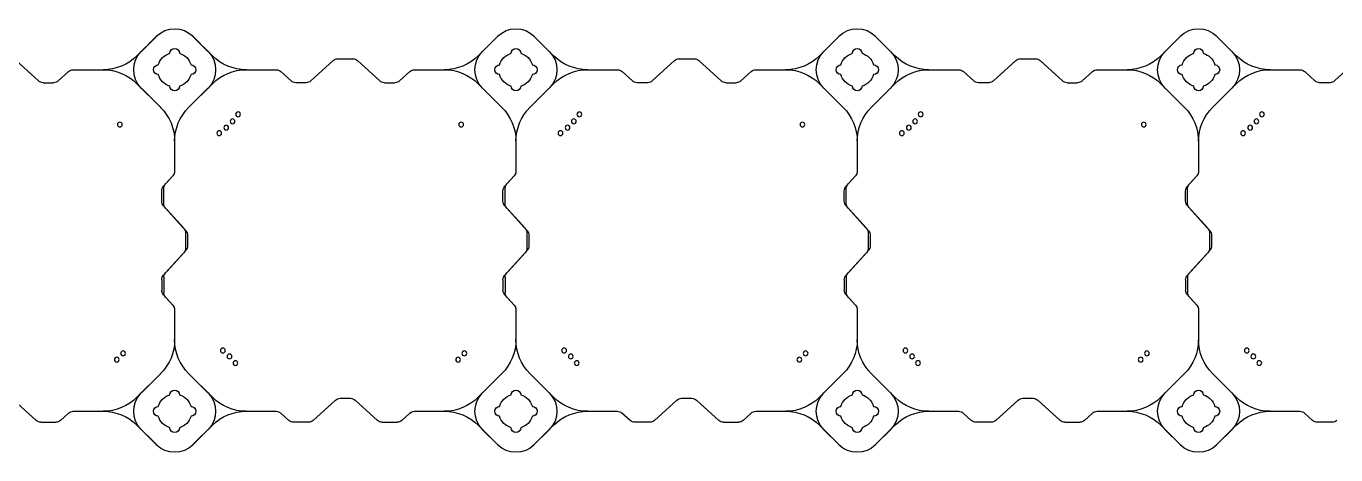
# Model space of a CAD drawing. Header units: millimetres. Extents: x -1612139 to -1260738, y 1141106 to 1536160.
# Drawn here: x -1308431 to -1306512, y 1185867 to 1186495 of the extents above; entities that cross this region are included whole.
import ezdxf

# ---------------------------------------------------------------- set-up
doc = ezdxf.new("R2010")
doc.units = ezdxf.units.MM
doc.header["$LTSCALE"] = 10
doc.layers.get('0').update_dxf_attribs({"linetype": 'CONTINUOUS'})
doc.layers.add('W-FLOAT_BOWL浮筒', color=253, linetype='CONTINUOUS')

# ---------------------------------------------------------------- blocks, each defined once
blk = doc.blocks.new('橙色')
at = {"layer": 'W-FLOAT_BOWL浮筒', "color": 30}
for p, q in [((5973.2, 548.8), (5944.8, 520.5)), ((5951.2, 526.9), (5973.1, 548.8)), ((6026.8, 548.8), (6055.2, 520.5)), ((6026.9, 548.8), (6048.8, 526.9)), ((6473.2, 548.8), (6444.8, 520.5)), ((6451.2, 526.9), (6473.1, 548.8)), ((6526.8, 548.8), (6555.2, 520.5)), ((6526.9, 548.8), (6548.8, 526.9)), ((6973.2, 548.8), (6944.8, 520.5)), ((6951.2, 526.9), (6973.1, 548.8)), ((7026.8, 548.8), (7055.2, 520.5)), ((7026.9, 548.8), (7048.8, 526.9)), ((7473.2, 548.8), (7444.8, 520.5)), ((7451.2, 526.9), (7473.1, 548.8)), ((7526.8, 548.8), (7555.2, 520.5)), ((7526.9, 548.8), (7548.8, 526.9)), ((5797.1, 513.4), (5764.4, 483.6)), ((5803.9, 516), (5826.1, 516)), ((5832.9, 513.4), (5844.7, 502.6)), ((5851.5, 500), (5895.3, 500)), ((6104.6, 500), (6148.5, 500)), ((6167.1, 513.4), (6155.3, 502.6)), ((6196.1, 516), (6173.9, 516)), ((6202.9, 513.4), (6235.6, 483.6)), ((6297.1, 513.4), (6264.4, 483.6)), ((6303.9, 516), (6326.1, 516)), ((6332.9, 513.4), (6344.7, 502.6)), ((6351.5, 500), (6395.3, 500)), ((6604.6, 500), (6648.5, 500)), ((6667.1, 513.4), (6655.3, 502.6)), ((6696.1, 516), (6673.9, 516)), ((6702.9, 513.4), (6735.6, 483.6)), ((6797.1, 513.4), (6764.4, 483.6)), ((6803.9, 516), (6826.1, 516)), ((6832.9, 513.4), (6844.7, 502.6)), ((6851.5, 500), (6895.3, 500)), ((7104.6, 500), (7148.5, 500)), ((7167.1, 513.4), (7155.3, 502.6)), ((7196.1, 516), (7173.9, 516)), ((7202.9, 513.4), (7235.6, 483.6)), ((7297.1, 513.4), (7264.4, 483.6)), ((7303.9, 516), (7326.1, 516)), ((7332.9, 513.4), (7344.7, 502.6)), ((7351.5, 500), (7395.3, 500)), ((7604.6, 500), (7648.5, 500)), ((7667.1, 513.4), (7655.3, 502.6)), ((7696.1, 516), (7673.9, 516)), ((6242.4, 481), (6257.6, 481)), ((6742.4, 481), (6757.6, 481)), ((7242.4, 481), (7257.6, 481)), ((5979.5, 444.8), (5944.8, 479.5)), ((5951.2, 473.2), (5979.5, 444.8)), ((6020.5, 444.8), (6055.2, 479.5)), ((6048.8, 473.2), (6020.5, 444.8)), ((6479.5, 444.8), (6444.8, 479.5)), ((6451.2, 473.2), (6479.5, 444.8)), ((6520.5, 444.8), (6555.2, 479.5)), ((6548.8, 473.2), (6520.5, 444.8)), ((6979.5, 444.8), (6944.8, 479.5)), ((6951.2, 473.2), (6979.5, 444.8)), ((7020.5, 444.8), (7055.2, 479.5)), ((7048.8, 473.2), (7020.5, 444.8)), ((7479.5, 444.8), (7444.8, 479.5)), ((7451.2, 473.2), (7479.5, 444.8)), ((7520.5, 444.8), (7555.2, 479.5)), ((7548.8, 473.2), (7520.5, 444.8)), ((6000, 351.3), (6000, 395.4)), ((6000, 351.5), (6000, 395.4)), ((6500, 351.3), (6500, 395.4)), ((6500, 351.5), (6500, 395.4)), ((7000, 351.3), (7000, 395.4)), ((7000, 351.5), (7000, 395.4)), ((7500, 351.3), (7500, 395.4)), ((7500, 351.5), (7500, 395.4)), ((5983.6, 329.4), (5997.4, 344.5)), ((5986.6, 332.9), (5997.4, 344.7)), ((6483.6, 329.4), (6497.4, 344.5)), ((6486.6, 332.9), (6497.4, 344.7)), ((6983.6, 329.4), (6997.4, 344.5)), ((6986.6, 332.9), (6997.4, 344.7)), ((7483.6, 329.4), (7497.4, 344.5)), ((7486.6, 332.9), (7497.4, 344.7)), ((5981, 307.4), (5981, 322.6)), ((5984, 303.9), (5984, 326.1)), ((6481, 307.4), (6481, 322.6)), ((6484, 303.9), (6484, 326.1)), ((6981, 307.4), (6981, 322.6)), ((6984, 303.9), (6984, 326.1)), ((7481, 307.4), (7481, 322.6)), ((7484, 303.9), (7484, 326.1)), ((5983.6, 300.6), (6013.4, 267.9)), ((5986.6, 297.1), (6016.4, 264.4)), ((6483.6, 300.6), (6513.4, 267.9)), ((6486.6, 297.1), (6516.4, 264.4)), ((6983.6, 300.6), (7013.4, 267.9)), ((6986.6, 297.1), (7016.4, 264.4)), ((7483.6, 300.6), (7513.4, 267.9)), ((7486.6, 297.1), (7516.4, 264.4)), ((6016, 238.9), (6016, 261.1)), ((6019, 242.4), (6019, 257.6)), ((6516, 238.9), (6516, 261.1)), ((6519, 242.4), (6519, 257.6)), ((7016, 238.9), (7016, 261.1)), ((7019, 242.4), (7019, 257.6)), ((7516, 238.9), (7516, 261.1)), ((7519, 242.4), (7519, 257.6)), ((5983.6, 199.4), (6013.4, 232.1)), ((5986.6, 202.9), (6016.4, 235.6)), ((6483.6, 199.4), (6513.4, 232.1)), ((6486.6, 202.9), (6516.4, 235.6)), ((6983.6, 199.4), (7013.4, 232.1)), ((6986.6, 202.9), (7016.4, 235.6)), ((7483.6, 199.4), (7513.4, 232.1)), ((7486.6, 202.9), (7516.4, 235.6)), ((5981, 192.6), (5981, 177.4)), ((5984, 196.1), (5984, 173.9)), ((6481, 192.6), (6481, 177.4)), ((6484, 196.1), (6484, 173.9)), ((6981, 192.6), (6981, 177.4)), ((6984, 196.1), (6984, 173.9)), ((7481, 192.6), (7481, 177.4)), ((7484, 196.1), (7484, 173.9)), ((5983.6, 170.6), (5997.4, 155.5)), ((5986.6, 167.1), (5997.4, 155.3)), ((6483.6, 170.6), (6497.4, 155.5)), ((6486.6, 167.1), (6497.4, 155.3)), ((6983.6, 170.6), (6997.4, 155.5)), ((6986.6, 167.1), (6997.4, 155.3)), ((7483.6, 170.6), (7497.4, 155.5)), ((7486.6, 167.1), (7497.4, 155.3)), ((6000, 104.7), (6000, 148.7)), ((6000, 104.7), (6000, 148.5)), ((6500, 104.7), (6500, 148.7)), ((6500, 104.7), (6500, 148.5)), ((7000, 104.7), (7000, 148.7)), ((7000, 104.7), (7000, 148.5)), ((7500, 104.7), (7500, 148.7)), ((7500, 104.7), (7500, 148.5)), ((5944.8, 20.5), (5979.5, 55.2)), ((5951.2, 26.8), (5979.5, 55.2)), ((6048.8, 26.8), (6020.5, 55.2)), ((6055.2, 20.5), (6020.5, 55.2)), ((6444.8, 20.5), (6479.5, 55.2)), ((6451.2, 26.8), (6479.5, 55.2)), ((6548.8, 26.8), (6520.5, 55.2)), ((6555.2, 20.5), (6520.5, 55.2)), ((6944.8, 20.5), (6979.5, 55.2)), ((6951.2, 26.8), (6979.5, 55.2)), ((7048.8, 26.8), (7020.5, 55.2)), ((7055.2, 20.5), (7020.5, 55.2)), ((7444.8, 20.5), (7479.5, 55.2)), ((7451.2, 26.8), (7479.5, 55.2)), ((7548.8, 26.8), (7520.5, 55.2)), ((7555.2, 20.5), (7520.5, 55.2)), ((5800.6, 16.4), (5767.9, -13.4)), ((5807.4, 19), (5822.6, 19)), ((5829.4, 16.4), (5844.5, 2.6)), ((5851.3, 0), (5895.3, 0)), ((6104.6, 0), (6148.7, 0)), ((6170.6, 16.4), (6155.5, 2.6)), ((6192.6, 19), (6177.4, 19)), ((6199.4, 16.4), (6232.1, -13.4)), ((6300.6, 16.4), (6267.9, -13.4)), ((6307.4, 19), (6322.6, 19)), ((6329.4, 16.4), (6344.5, 2.6)), ((6351.3, 0), (6395.3, 0)), ((6604.6, 0), (6648.7, 0)), ((6670.6, 16.4), (6655.5, 2.6)), ((6692.6, 19), (6677.4, 19)), ((6699.4, 16.4), (6732.1, -13.4)), ((6800.6, 16.4), (6767.9, -13.4)), ((6807.4, 19), (6822.6, 19)), ((6829.4, 16.4), (6844.5, 2.6)), ((6851.3, 0), (6895.3, 0)), ((7104.6, 0), (7148.7, 0)), ((7170.6, 16.4), (7155.5, 2.6)), ((7192.6, 19), (7177.4, 19)), ((7199.4, 16.4), (7232.1, -13.4)), ((7300.6, 16.4), (7267.9, -13.4)), ((7307.4, 19), (7322.6, 19)), ((7329.4, 16.4), (7344.5, 2.6)), ((7351.3, 0), (7395.3, 0)), ((7604.6, 0), (7648.7, 0)), ((7670.6, 16.4), (7655.5, 2.6)), ((7692.6, 19), (7677.4, 19)), ((7699.4, 16.4), (7732.1, -13.4)), ((6238.9, -16), (6261.1, -16)), ((6738.9, -16), (6761.1, -16)), ((7238.9, -16), (7261.1, -16)), ((5973.2, -48.8), (5944.8, -20.5)), ((5973.1, -48.8), (5951.2, -26.9)), ((6026.8, -48.8), (6055.2, -20.5)), ((6048.8, -26.9), (6026.9, -48.8)), ((6473.2, -48.8), (6444.8, -20.5)), ((6473.1, -48.8), (6451.2, -26.9)), ((6526.8, -48.8), (6555.2, -20.5)), ((6548.8, -26.9), (6526.9, -48.8)), ((6973.2, -48.8), (6944.8, -20.5)), ((6973.1, -48.8), (6951.2, -26.9)), ((7026.8, -48.8), (7055.2, -20.5)), ((7048.8, -26.9), (7026.9, -48.8)), ((7473.2, -48.8), (7444.8, -20.5)), ((7473.1, -48.8), (7451.2, -26.9)), ((7526.8, -48.8), (7555.2, -20.5)), ((7548.8, -26.9), (7526.9, -48.8))]:
    blk.add_line(p, q, dxfattribs=at)
for centre in [(5915.2, 424.4), (6080.3, 419.7), (6089, 429.4), (6415.2, 424.4), (6580.3, 419.7), (6589, 429.4), (6915.2, 424.4), (7080.3, 419.7), (7089, 429.4), (7415.2, 424.4), (7580.3, 419.7), (7589, 429.4), (5924.4, 415.2), (6070.6, 411), (6424.4, 415.2), (6570.6, 411), (6924.4, 415.2), (7070.6, 411), (7424.4, 415.2), (7570.6, 411), (6065.3, 92.9), (6565.3, 92.9), (7065.3, 92.9), (7565.3, 92.9), (5919.7, 80.3), (6075.6, 84.8), (6084.8, 75.6), (6419.7, 80.3), (6575.6, 84.8), (6584.8, 75.6), (6919.7, 80.3), (7075.6, 84.8), (7084.8, 75.6), (7419.7, 80.3), (7575.6, 84.8), (7584.8, 75.6), (6092.9, 65.3), (6592.9, 65.3), (7092.9, 65.3), (7592.9, 65.3)]:
    blk.add_circle(centre, 3.5, dxfattribs=at)
for centre, radius, start, end in [((6000, 522), 38, 45, 135), ((6000, 522), 38, 45, 135), ((6500, 522), 38, 45, 135), ((6500, 522), 38, 45, 135), ((7000, 522), 38, 45, 135), ((7000, 522), 38, 45, 135), ((7500, 522), 38, 45, 135), ((7500, 522), 38, 45, 135), ((5895.3, 570), 70, 270, 315), ((5978, 500), 38, 135, 225), ((6000, 500), 25, 106.2602, 163.7398), ((6000, 500), 25, 106.2602, 163.7398), ((6000, 524), 7, 0, 180), ((6000, 524), 7, 0, 180), ((6000, 500), 25, 16.2602, 73.7398), ((6000, 500), 25, 16.2602, 73.7398), ((6022, 500), 38, 315, 45), ((6104.7, 570), 70, 225, 270), ((6395.3, 570), 70, 270, 315), ((6478, 500), 38, 135, 225), ((6500, 500), 25, 106.2602, 163.7398), ((6500, 500), 25, 106.2602, 163.7398), ((6500, 524), 7, 0, 180), ((6500, 524), 7, 0, 180), ((6500, 500), 25, 16.2602, 73.7398), ((6500, 500), 25, 16.2602, 73.7398), ((6522, 500), 38, 315, 45), ((6604.7, 570), 70, 225, 270), ((6895.3, 570), 70, 270, 315), ((6978, 500), 38, 135, 225), ((7000, 500), 25, 106.2602, 163.7398), ((7000, 500), 25, 106.2602, 163.7398), ((7000, 524), 7, 0, 180), ((7000, 524), 7, 0, 180), ((7000, 500), 25, 16.2602, 73.7398), ((7000, 500), 25, 16.2602, 73.7398), ((7022, 500), 38, 315, 45), ((7104.7, 570), 70, 225, 270), ((7395.3, 570), 70, 270, 315), ((7478, 500), 38, 135, 225), ((7500, 500), 25, 106.2602, 163.7398), ((7500, 500), 25, 106.2602, 163.7398), ((7500, 524), 7, 0, 180), ((7500, 524), 7, 0, 180), ((7500, 500), 25, 16.2602, 73.7398), ((7500, 500), 25, 16.2602, 73.7398), ((7522, 500), 38, 315, 45), ((7604.7, 570), 70, 225, 270), ((5803.9, 506), 10, 90, 132.2737), ((5826.1, 506), 10, 47.7263, 90), ((5851.5, 510), 10, 227.7263, 270), ((5895.3, 430), 70, 45, 90), ((5976, 500), 7, 90, 270), ((5976, 500), 7, 90, 270), ((6024, 500), 7, 270, 90), ((6024, 500), 7, 270, 90), ((6104.7, 430), 70, 90, 135), ((6148.5, 510), 10, 270, 312.2737), ((6173.9, 506), 10, 90, 132.2737), ((6196.1, 506), 10, 47.7263, 90), ((6303.9, 506), 10, 90, 132.2737), ((6326.1, 506), 10, 47.7263, 90), ((6351.5, 510), 10, 227.7263, 270), ((6395.3, 430), 70, 45, 90), ((6476, 500), 7, 90, 270), ((6476, 500), 7, 90, 270), ((6524, 500), 7, 270, 90), ((6524, 500), 7, 270, 90), ((6604.7, 430), 70, 90, 135), ((6648.5, 510), 10, 270, 312.2737), ((6673.9, 506), 10, 90, 132.2737), ((6696.1, 506), 10, 47.7263, 90), ((6803.9, 506), 10, 90, 132.2737), ((6826.1, 506), 10, 47.7263, 90), ((6851.5, 510), 10, 227.7263, 270), ((6895.3, 430), 70, 45, 90), ((6976, 500), 7, 90, 270), ((6976, 500), 7, 90, 270), ((7024, 500), 7, 270, 90), ((7024, 500), 7, 270, 90), ((7104.7, 430), 70, 90, 135), ((7148.5, 510), 10, 270, 312.2737), ((7173.9, 506), 10, 90, 132.2737), ((7196.1, 506), 10, 47.7263, 90), ((7303.9, 506), 10, 90, 132.2737), ((7326.1, 506), 10, 47.7263, 90), ((7351.5, 510), 10, 227.7263, 270), ((7395.3, 430), 70, 45, 90), ((7476, 500), 7, 90, 270), ((7476, 500), 7, 90, 270), ((7524, 500), 7, 270, 90), ((7524, 500), 7, 270, 90), ((7604.7, 430), 70, 90, 135), ((7648.5, 510), 10, 270, 312.2737), ((7673.9, 506), 10, 90, 132.2737), ((7696.1, 506), 10, 47.7263, 90), ((6000, 500), 25, 196.2602, 253.7398), ((6000, 500), 25, 196.2602, 253.7398), ((6000, 500), 25, 286.2602, 343.7398), ((6000, 500), 25, 286.2602, 343.7398), ((6242.4, 491), 10, 227.7263, 270), ((6257.6, 491), 10, 270, 312.2737), ((6500, 500), 25, 196.2602, 253.7398), ((6500, 500), 25, 196.2602, 253.7398), ((6500, 500), 25, 286.2602, 343.7398), ((6500, 500), 25, 286.2602, 343.7398), ((6742.4, 491), 10, 227.7263, 270), ((6757.6, 491), 10, 270, 312.2737), ((7000, 500), 25, 196.2602, 253.7398), ((7000, 500), 25, 196.2602, 253.7398), ((7000, 500), 25, 286.2602, 343.7398), ((7000, 500), 25, 286.2602, 343.7398), ((7242.4, 491), 10, 227.7263, 270), ((7257.6, 491), 10, 270, 312.2737), ((7500, 500), 25, 196.2602, 253.7398), ((7500, 500), 25, 196.2602, 253.7398), ((7500, 500), 25, 286.2602, 343.7398), ((7500, 500), 25, 286.2602, 343.7398), ((6000, 476), 7, 180, 0), ((6000, 476), 7, 180, 0), ((6500, 476), 7, 180, 0), ((6500, 476), 7, 180, 0), ((7000, 476), 7, 180, 0), ((7000, 476), 7, 180, 0), ((7500, 476), 7, 180, 0), ((7500, 476), 7, 180, 0), ((5930, 395.3), 70, 0, 45), ((5930, 395.3), 70, 0, 45), ((6070, 395.3), 70, 135, 180), ((6070, 395.3), 70, 135, 180), ((6430, 395.3), 70, 0, 45), ((6430, 395.3), 70, 0, 45), ((6570, 395.3), 70, 135, 180), ((6570, 395.3), 70, 135, 180), ((6930, 395.3), 70, 0, 45), ((6930, 395.3), 70, 0, 45), ((7070, 395.3), 70, 135, 180), ((7070, 395.3), 70, 135, 180), ((7430, 395.3), 70, 0, 45), ((7430, 395.3), 70, 0, 45), ((7570, 395.3), 70, 135, 180), ((7570, 395.3), 70, 135, 180), ((5990, 351.5), 10, 317.7263, 0), ((5990, 351.3), 10, 317.7263, 0), ((6490, 351.5), 10, 317.7263, 0), ((6490, 351.3), 10, 317.7263, 0), ((6990, 351.5), 10, 317.7263, 0), ((6990, 351.3), 10, 317.7263, 0), ((7490, 351.5), 10, 317.7263, 0), ((7490, 351.3), 10, 317.7263, 0), ((5991, 322.6), 10, 137.7263, 180), ((5994, 326.1), 10, 137.7263, 180), ((6491, 322.6), 10, 137.7263, 180), ((6494, 326.1), 10, 137.7263, 180), ((6991, 322.6), 10, 137.7263, 180), ((6994, 326.1), 10, 137.7263, 180), ((7491, 322.6), 10, 137.7263, 180), ((7494, 326.1), 10, 137.7263, 180), ((5991, 307.4), 10, 180, 222.2737), ((6491, 307.4), 10, 180, 222.2737), ((6991, 307.4), 10, 180, 222.2737), ((7491, 307.4), 10, 180, 222.2737), ((5994, 303.9), 10, 180, 222.2737), ((6494, 303.9), 10, 180, 222.2737), ((6994, 303.9), 10, 180, 222.2737), ((7494, 303.9), 10, 180, 222.2737), ((6006, 261.1), 10, 0, 42.2737), ((6009, 257.6), 10, 0, 42.2737), ((6506, 261.1), 10, 0, 42.2737), ((6509, 257.6), 10, 0, 42.2737), ((7006, 261.1), 10, 0, 42.2737), ((7009, 257.6), 10, 0, 42.2737), ((7506, 261.1), 10, 0, 42.2737), ((7509, 257.6), 10, 0, 42.2737), ((6006, 238.9), 10, 317.7263, 0), ((6009, 242.4), 10, 317.7263, 0), ((6506, 238.9), 10, 317.7263, 0), ((6509, 242.4), 10, 317.7263, 0), ((7006, 238.9), 10, 317.7263, 0), ((7009, 242.4), 10, 317.7263, 0), ((7506, 238.9), 10, 317.7263, 0), ((7509, 242.4), 10, 317.7263, 0), ((5991, 192.6), 10, 137.7263, 180), ((5994, 196.1), 10, 137.7263, 180), ((6491, 192.6), 10, 137.7263, 180), ((6494, 196.1), 10, 137.7263, 180), ((6991, 192.6), 10, 137.7263, 180), ((6994, 196.1), 10, 137.7263, 180), ((7491, 192.6), 10, 137.7263, 180), ((7494, 196.1), 10, 137.7263, 180), ((5991, 177.4), 10, 180, 222.2737), ((5994, 173.9), 10, 180, 222.2737), ((6491, 177.4), 10, 180, 222.2737), ((6494, 173.9), 10, 180, 222.2737), ((6991, 177.4), 10, 180, 222.2737), ((6994, 173.9), 10, 180, 222.2737), ((7491, 177.4), 10, 180, 222.2737), ((7494, 173.9), 10, 180, 222.2737), ((5990, 148.7), 10, 0, 42.2737), ((5990, 148.5), 10, 0, 42.2737), ((6490, 148.7), 10, 0, 42.2737), ((6490, 148.5), 10, 0, 42.2737), ((6990, 148.7), 10, 0, 42.2737), ((6990, 148.5), 10, 0, 42.2737), ((7490, 148.7), 10, 0, 42.2737), ((7490, 148.5), 10, 0, 42.2737), ((5930, 104.7), 70, 315, 0), ((5930, 104.7), 70, 315, 0), ((6070, 104.7), 70, 180, 225), ((6070, 104.7), 70, 180, 225), ((6430, 104.7), 70, 315, 0), ((6430, 104.7), 70, 315, 0), ((6570, 104.7), 70, 180, 225), ((6570, 104.7), 70, 180, 225), ((6930, 104.7), 70, 315, 0), ((6930, 104.7), 70, 315, 0), ((7070, 104.7), 70, 180, 225), ((7070, 104.7), 70, 180, 225), ((7430, 104.7), 70, 315, 0), ((7430, 104.7), 70, 315, 0), ((7570, 104.7), 70, 180, 225), ((7570, 104.7), 70, 180, 225), ((5895.3, 70), 70, 270, 315), ((5978, 0), 38, 135, 225), ((6000, 0), 25, 106.2602, 163.7398), ((6000, 0), 25, 106.2602, 163.7398), ((6000, 24), 7, 0, 180), ((6000, 24), 7, 0, 180), ((6000, 0), 25, 16.2602, 73.7398), ((6000, 0), 25, 16.2602, 73.7398), ((6022, 0), 38, 315, 45), ((6104.7, 70), 70, 225, 270), ((6395.3, 70), 70, 270, 315), ((6478, 0), 38, 135, 225), ((6500, 0), 25, 106.2602, 163.7398), ((6500, 0), 25, 106.2602, 163.7398), ((6500, 24), 7, 0, 180), ((6500, 24), 7, 0, 180), ((6500, 0), 25, 16.2602, 73.7398), ((6500, 0), 25, 16.2602, 73.7398), ((6522, 0), 38, 315, 45), ((6604.7, 70), 70, 225, 270), ((6895.3, 70), 70, 270, 315), ((6978, 0), 38, 135, 225), ((7000, 0), 25, 106.2602, 163.7398), ((7000, 0), 25, 106.2602, 163.7398), ((7000, 24), 7, 0, 180), ((7000, 24), 7, 0, 180), ((7000, 0), 25, 16.2602, 73.7398), ((7000, 0), 25, 16.2602, 73.7398), ((7022, 0), 38, 315, 45), ((7104.7, 70), 70, 225, 270), ((7395.3, 70), 70, 270, 315), ((7478, 0), 38, 135, 225), ((7500, 0), 25, 106.2602, 163.7398), ((7500, 0), 25, 106.2602, 163.7398), ((7500, 24), 7, 0, 180), ((7500, 24), 7, 0, 180), ((7500, 0), 25, 16.2602, 73.7398), ((7500, 0), 25, 16.2602, 73.7398), ((7522, 0), 38, 315, 45), ((7604.7, 70), 70, 225, 270), ((5807.4, 9), 10, 90, 132.2737), ((5822.6, 9), 10, 47.7263, 90), ((5851.3, 10), 10, 227.7263, 270), ((5895.3, -70), 70, 45, 90), ((5976, 0), 7, 90, 270), ((5976, 0), 7, 90, 270), ((6024, 0), 7, 270, 90), ((6024, 0), 7, 270, 90), ((6104.7, -70), 70, 90, 135), ((6148.7, 10), 10, 270, 312.2737), ((6177.4, 9), 10, 90, 132.2737), ((6192.6, 9), 10, 47.7263, 90), ((6307.4, 9), 10, 90, 132.2737), ((6322.6, 9), 10, 47.7263, 90), ((6351.3, 10), 10, 227.7263, 270), ((6395.3, -70), 70, 45, 90), ((6476, 0), 7, 90, 270), ((6476, 0), 7, 90, 270), ((6524, 0), 7, 270, 90), ((6524, 0), 7, 270, 90), ((6604.7, -70), 70, 90, 135), ((6648.7, 10), 10, 270, 312.2737), ((6677.4, 9), 10, 90, 132.2737), ((6692.6, 9), 10, 47.7263, 90), ((6807.4, 9), 10, 90, 132.2737), ((6822.6, 9), 10, 47.7263, 90), ((6851.3, 10), 10, 227.7263, 270), ((6895.3, -70), 70, 45, 90), ((6976, 0), 7, 90, 270), ((6976, 0), 7, 90, 270), ((7024, 0), 7, 270, 90), ((7024, 0), 7, 270, 90), ((7104.7, -70), 70, 90, 135), ((7148.7, 10), 10, 270, 312.2737), ((7177.4, 9), 10, 90, 132.2737), ((7192.6, 9), 10, 47.7263, 90), ((7307.4, 9), 10, 90, 132.2737), ((7322.6, 9), 10, 47.7263, 90), ((7351.3, 10), 10, 227.7263, 270), ((7395.3, -70), 70, 45, 90), ((7476, 0), 7, 90, 270), ((7476, 0), 7, 90, 270), ((7524, 0), 7, 270, 90), ((7524, 0), 7, 270, 90), ((7604.7, -70), 70, 90, 135), ((7648.7, 10), 10, 270, 312.2737), ((7677.4, 9), 10, 90, 132.2737), ((7692.6, 9), 10, 47.7263, 90), ((6000, 0), 25, 196.2602, 253.7398), ((6000, 0), 25, 196.2602, 253.7398), ((6000, 0), 25, 286.2602, 343.7398), ((6000, 0), 25, 286.2602, 343.7398), ((6238.9, -6), 10, 227.7263, 270), ((6261.1, -6), 10, 270, 312.2737), ((6500, 0), 25, 196.2602, 253.7398), ((6500, 0), 25, 196.2602, 253.7398), ((6500, 0), 25, 286.2602, 343.7398), ((6500, 0), 25, 286.2602, 343.7398), ((6738.9, -6), 10, 227.7263, 270), ((6761.1, -6), 10, 270, 312.2737), ((7000, 0), 25, 196.2602, 253.7398), ((7000, 0), 25, 196.2602, 253.7398), ((7000, 0), 25, 286.2602, 343.7398), ((7000, 0), 25, 286.2602, 343.7398), ((7238.9, -6), 10, 227.7263, 270), ((7261.1, -6), 10, 270, 312.2737), ((7500, 0), 25, 196.2602, 253.7398), ((7500, 0), 25, 196.2602, 253.7398), ((7500, 0), 25, 286.2602, 343.7398), ((7500, 0), 25, 286.2602, 343.7398), ((6000, -24), 7, 180, 0), ((6000, -24), 7, 180, 0), ((6500, -24), 7, 180, 0), ((6500, -24), 7, 180, 0), ((7000, -24), 7, 180, 0), ((7000, -24), 7, 180, 0), ((7500, -24), 7, 180, 0), ((7500, -24), 7, 180, 0), ((6000, -22), 38, 225, 315), ((6000, -22), 38, 225, 315), ((6500, -22), 38, 225, 315), ((6500, -22), 38, 225, 315), ((7000, -22), 38, 225, 315), ((7000, -22), 38, 225, 315), ((7500, -22), 38, 225, 315), ((7500, -22), 38, 225, 315)]:
    blk.add_arc(centre, radius, start, end, dxfattribs=at)

msp = doc.modelspace()

# ---------------------------------------------------------------- block references
at = {"xscale": -1, "rotation": 180}
msp.add_blockref('橙色', (-1314213.3, 1186431), dxfattribs=at)

doc.saveas('drawing.dxf')
